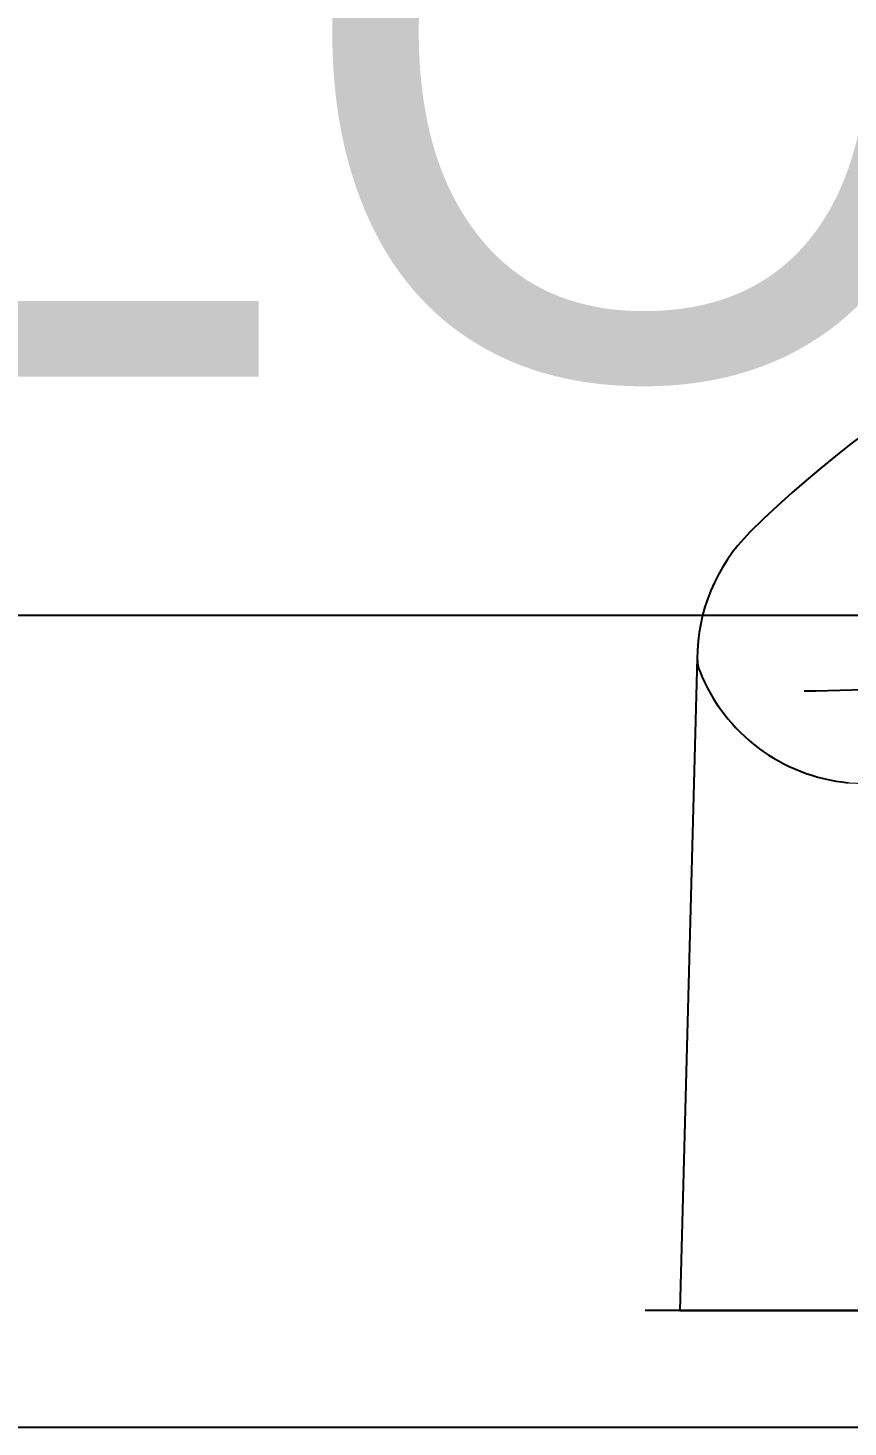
# Model space of a CAD drawing. Header units: millimetres. Extents: x 2148 to 2681, y 758 to 986.
# Drawn here: x 2323.856 to 2324.163, y 875.215 to 875.738 of the extents above; entities that cross this region are included whole.
import ezdxf

# ---------------------------------------------------------------- set-up
doc = ezdxf.new("R2010")
doc.units = ezdxf.units.MM
doc.linetypes.add('CENTER2', pattern=[28.575000000000003, 19.05, -3.175, 3.175, -3.175])
for name, color, linetype in [('0.1', 193, 'Continuous'), ('0.4', 121, 'Continuous'), ('A-Wall', 4, 'Continuous'), ('D', 1, 'Continuous'), ('S_GRID LINES', 252, 'Continuous')]:
    doc.layers.add(name, color=color, linetype=linetype)
doc.styles.add('MMTX$0$ESMX$0$X-OPTA1D', font='x-opta1d')

msp = doc.modelspace()

# ---------------------------------------------------------------- hatches: boundary and pattern name
at = {"layer": 'D', "ltscale": 0.5}
h = msp.add_hatch(dxfattribs=at)
h.set_pattern_fill('NET', color=8, scale=4, angle=135, style=0)
h.set_pattern_definition([(135, (1.364242052659392e-12, 3.410605131648481e-13), (-8.980256121069152, -8.980256121069152), []), (225, (1.364242052659392e-12, 3.410605131648481e-13), (8.980256121069152, -8.980256121069152), [])])
h.paths.add_polyline_path([(2324.72752423652, 875.9952581203663), (2322.323484285699, 875.9952581203663), (2322.323484285699, 875.518507953163), (2324.727524236522, 875.518507953163)])

# ---------------------------------------------------------------- linework, layer by layer
at = {"layer": '0.1'}
for p, q in [((2324.106579297005, 875.5026324430899, -1.97790778295878e-08), (2324.100043260654, 875.2588024277309, -1.97790778295878e-08)), ((2324.106579297005, 875.5026324430899, -1.97790778295878e-08), (2324.100043260654, 875.2588024277309, -1.97790778295878e-08)), ((2324.106579297005, 875.5026324430899, -1.97790778295878e-08), (2324.100043260654, 875.2588024277309, -1.97790778295878e-08)), ((2324.106579297005, 875.5026324430899, -1.97790778295878e-08), (2324.100043260654, 875.2588024277309, -1.97790778295878e-08)), ((2324.106579297005, 875.5026324430899, -1.97790778295878e-08), (2324.100043260654, 875.2588024277309, -1.97790778295878e-08)), ((2324.106579297005, 875.5026324430899, -1.97790778295878e-08), (2324.100043260654, 875.2588024277309, -1.97790778295878e-08)), ((2324.106579297005, 875.5026324430899, -1.97790778295878e-08), (2324.100043260654, 875.2588024277309, -1.97790778295878e-08)), ((2324.106579297005, 875.5026324430899, -1.97790778295878e-08), (2324.100043260654, 875.2588024277309, -1.97790778295878e-08)), ((2324.106579297005, 875.5026324430899, -1.97790778295878e-08), (2324.100043260654, 875.2588024277309, -1.97790778295878e-08)), ((2324.106579297005, 875.5026324430899, -1.97790778295878e-08), (2324.100043260654, 875.2588024277309, -1.97790778295878e-08)), ((2324.672743640478, 875.2588024277018, -1.97790778295878e-08), (2324.087077705787, 875.2588024277309, -1.97790778295878e-08)), ((2324.672743640478, 875.2588024277018, -1.97790778295878e-08), (2324.087077705787, 875.2588024277309, -1.97790778295878e-08)), ((2324.672743640478, 875.2588024277018, -1.97790778295878e-08), (2324.087077705787, 875.2588024277309, -1.97790778295878e-08)), ((2324.672743640478, 875.2588024277018, -1.97790778295878e-08), (2324.087077705787, 875.2588024277309, -1.97790778295878e-08)), ((2324.672743640478, 875.2588024277018, -1.97790778295878e-08), (2324.087077705787, 875.2588024277309, -1.97790778295878e-08)), ((2324.672743640478, 875.2588024277018, -1.97790778295878e-08), (2324.087077705787, 875.2588024277309, -1.97790778295878e-08)), ((2324.672743640478, 875.2588024277018, -1.97790778295878e-08), (2324.087077705787, 875.2588024277309, -1.97790778295878e-08)), ((2324.672743640478, 875.2588024277018, -1.97790778295878e-08), (2324.087077705787, 875.2588024277309, -1.97790778295878e-08)), ((2324.672743640478, 875.2588024277018, -1.97790778295878e-08), (2324.087077705787, 875.2588024277309, -1.97790778295878e-08)), ((2324.672743640478, 875.2588024277018, -1.97790778295878e-08), (2324.087077705787, 875.2588024277309, -1.97790778295878e-08)), ((2324.100043260654, 875.2588024277309, -1.97790778295878e-08), (2324.659778085611, 875.2588024277309, -1.97790778295878e-08)), ((2324.100043260654, 875.2588024277309, -1.97790778295878e-08), (2324.659778085611, 875.2588024277309, -1.97790778295878e-08)), ((2324.100043260654, 875.2588024277309, -1.97790778295878e-08), (2324.659778085611, 875.2588024277309, -1.97790778295878e-08)), ((2324.100043260654, 875.2588024277309, -1.97790778295878e-08), (2324.659778085611, 875.2588024277309, -1.97790778295878e-08)), ((2324.100043260654, 875.2588024277309, -1.97790778295878e-08), (2324.659778085611, 875.2588024277309, -1.97790778295878e-08)), ((2324.100043260654, 875.2588024277309, -1.97790778295878e-08), (2324.659778085611, 875.2588024277309, -1.97790778295878e-08)), ((2324.100043260654, 875.2588024277309, -1.97790778295878e-08), (2324.659778085611, 875.2588024277309, -1.97790778295878e-08)), ((2324.100043260654, 875.2588024277309, -1.97790778295878e-08), (2324.659778085611, 875.2588024277309, -1.97790778295878e-08)), ((2324.100043260654, 875.2588024277309, -1.97790778295878e-08), (2324.659778085611, 875.2588024277309, -1.97790778295878e-08)), ((2324.100043260654, 875.2588024277309, -1.97790778295878e-08), (2324.659778085611, 875.2588024277309, -1.97790778295878e-08))]:
    msp.add_line(p, q, dxfattribs=at)
for centre, radius, start, end in [((2324.407957427859, 875.2655340119334, -1.97790778295878e-08), 0.3999989999899999, 102.1429334334428, 134.7601460619182), ((2324.407957427859, 875.2655340119334, -1.97790778295878e-08), 0.3999989999899999, 102.1429334334428, 134.7601460619182), ((2324.407957427859, 875.2655340119334, -1.97790778295878e-08), 0.3999989999899999, 102.1429334334428, 134.7601460619182), ((2324.407957427859, 875.2655340119334, -1.97790778295878e-08), 0.3999989999899999, 102.1429334334428, 134.7601460619182), ((2324.407957427859, 875.2655340119334, -1.97790778295878e-08), 0.3999989999899999, 102.1429334334428, 134.7601460619182), ((2324.407957427859, 875.2655340119334, -1.97790778295878e-08), 0.3999989999899999, 102.1429334334428, 134.7601460619182), ((2324.407957427859, 875.2655340119334, -1.97790778295878e-08), 0.3999989999899999, 102.1429334334428, 134.7601460619182), ((2324.407957427859, 875.2655340119334, -1.97790778295878e-08), 0.3999989999899999, 102.1429334334428, 134.7601460619182), ((2324.407957427859, 875.2655340119334, -1.97790778295878e-08), 0.3999989999899999, 102.1429334334428, 134.7601460619182), ((2324.407957427859, 875.2655340119334, -1.97790778295878e-08), 0.3999989999899999, 102.1429334334428, 134.7601460619182), ((2324.173244523133, 875.5022203188807, -1.97790778295878e-08), 0.06666649999833334, 134.7601460619182, 180), ((2324.173244523133, 875.5022203188807, -1.97790778295878e-08), 0.06666649999833334, 134.7601460619182, 180), ((2324.173244523133, 875.5022203188807, -1.97790778295878e-08), 0.06666649999833334, 134.7601460619182, 180), ((2324.173244523133, 875.5022203188807, -1.97790778295878e-08), 0.06666649999833334, 134.7601460619182, 180), ((2324.173244523133, 875.5022203188807, -1.97790778295878e-08), 0.06666649999833334, 134.7601460619182, 180), ((2324.173244523133, 875.5022203188807, -1.97790778295878e-08), 0.06666649999833334, 134.7601460619182, 180), ((2324.173244523133, 875.5022203188807, -1.97790778295878e-08), 0.06666649999833334, 134.7601460619182, 180), ((2324.173244523133, 875.5022203188807, -1.97790778295878e-08), 0.06666649999833334, 134.7601460619182, 180), ((2324.173244523133, 875.5022203188807, -1.97790778295878e-08), 0.06666649999833334, 134.7601460619182, 180), ((2324.173244523133, 875.5022203188807, -1.97790778295878e-08), 0.06666649999833334, 134.7601460619182, 180), ((2324.119912342243, 875.502550018248, -1.97790778295878e-08), 0.01333329999966667, 179.645802206505, 201.7947486951711), ((2324.119912342243, 875.502550018248, -1.97790778295878e-08), 0.01333329999966667, 179.645802206505, 201.7947486951711), ((2324.119912342243, 875.502550018248, -1.97790778295878e-08), 0.01333329999966667, 179.645802206505, 201.7947486951711), ((2324.119912342243, 875.502550018248, -1.97790778295878e-08), 0.01333329999966667, 179.645802206505, 201.7947486951711), ((2324.119912342243, 875.502550018248, -1.97790778295878e-08), 0.01333329999966667, 179.645802206505, 201.7947486951711), ((2324.119912342243, 875.502550018248, -1.97790778295878e-08), 0.01333329999966667, 179.645802206505, 201.7947486951711), ((2324.119912342243, 875.502550018248, -1.97790778295878e-08), 0.01333329999966667, 179.645802206505, 201.7947486951711), ((2324.119912342243, 875.502550018248, -1.97790778295878e-08), 0.01333329999966667, 179.645802206505, 201.7947486951711), ((2324.119912342243, 875.502550018248, -1.97790778295878e-08), 0.01333329999966667, 179.645802206505, 201.7947486951711), ((2324.119912342243, 875.502550018248, -1.97790778295878e-08), 0.01333329999966667, 179.645802206505, 201.7947486951711), ((2324.169433277611, 875.5223517146321, -1.97790778295878e-08), 0.06666649999833334, 201.7947486951711, 264.4420803729362), ((2324.169433277611, 875.5223517146321, -1.97790778295878e-08), 0.06666649999833334, 201.7947486951711, 264.4420803729362), ((2324.169433277611, 875.5223517146321, -1.97790778295878e-08), 0.06666649999833334, 201.7947486951711, 264.4420803729362), ((2324.169433277611, 875.5223517146321, -1.97790778295878e-08), 0.06666649999833334, 201.7947486951711, 264.4420803729362), ((2324.169433277611, 875.5223517146321, -1.97790778295878e-08), 0.06666649999833334, 201.7947486951711, 264.4420803729362), ((2324.169433277611, 875.5223517146321, -1.97790778295878e-08), 0.06666649999833334, 201.7947486951711, 264.4420803729362), ((2324.169433277611, 875.5223517146321, -1.97790778295878e-08), 0.06666649999833334, 201.7947486951711, 264.4420803729362), ((2324.169433277611, 875.5223517146321, -1.97790778295878e-08), 0.06666649999833334, 201.7947486951711, 264.4420803729362), ((2324.169433277611, 875.5223517146321, -1.97790778295878e-08), 0.06666649999833334, 201.7947486951711, 264.4420803729362), ((2324.169433277611, 875.5223517146321, -1.97790778295878e-08), 0.06666649999833334, 201.7947486951711, 264.4420803729362), ((2324.146577923138, 875.8902862147031, -1.97790778295878e-08), 0.3999989999899999, 270, 280.2928170142474), ((2324.146577923138, 875.8902862147031, -1.97790778295878e-08), 0.3999989999899999, 270, 280.2928170142474), ((2324.146577923138, 875.8902862147031, -1.97790778295878e-08), 0.3999989999899999, 270, 280.2928170142474), ((2324.146577923138, 875.8902862147031, -1.97790778295878e-08), 0.3999989999899999, 270, 280.2928170142474), ((2324.146577923138, 875.8902862147031, -1.97790778295878e-08), 0.3999989999899999, 270, 280.2928170142474), ((2324.146577923138, 875.8902862147031, -1.97790778295878e-08), 0.3999989999899999, 270, 280.2928170142474), ((2324.146577923138, 875.8902862147031, -1.97790778295878e-08), 0.3999989999899999, 270, 280.2928170142474), ((2324.146577923138, 875.8902862147031, -1.97790778295878e-08), 0.3999989999899999, 270, 280.2928170142474), ((2324.146577923138, 875.8902862147031, -1.97790778295878e-08), 0.3999989999899999, 270, 280.2928170142474), ((2324.146577923138, 875.8902862147031, -1.97790778295878e-08), 0.3999989999899999, 270, 280.2928170142474)]:
    msp.add_arc(centre, radius, start, end, dxfattribs=at)
at = {"layer": '0.4', "color": 193, "lineweight": 0, "ltscale": 0.5}
for p, q in [((2324.100043260654, 875.2588024277309, -1.97790778295878e-08), (2324.106579297005, 875.5026324430899, -1.97790778295878e-08)), ((2324.100043260654, 875.2588024277309, -1.97790778295878e-08), (2324.106579297005, 875.5026324430899, -1.97790778295878e-08)), ((2324.100043260654, 875.2588024277309, -1.97790778295878e-08), (2324.106579297005, 875.5026324430899, -1.97790778295878e-08)), ((2324.100043260654, 875.2588024277309, -1.97790778295878e-08), (2324.106579297005, 875.5026324430899, -1.97790778295878e-08)), ((2324.100043260654, 875.2588024277309, -1.97790778295878e-08), (2324.106579297005, 875.5026324430899, -1.97790778295878e-08)), ((2324.100043260654, 875.2588024277309, -1.97790778295878e-08), (2324.106579297005, 875.5026324430899, -1.97790778295878e-08)), ((2324.100043260654, 875.2588024277309, -1.97790778295878e-08), (2324.106579297005, 875.5026324430899, -1.97790778295878e-08)), ((2324.100043260654, 875.2588024277309, -1.97790778295878e-08), (2324.106579297005, 875.5026324430899, -1.97790778295878e-08)), ((2324.100043260654, 875.2588024277309, -1.97790778295878e-08), (2324.106579297005, 875.5026324430899, -1.97790778295878e-08)), ((2324.100043260654, 875.2588024277309, -1.97790778295878e-08), (2324.106579297005, 875.5026324430899, -1.97790778295878e-08)), ((2324.253429507853, 875.2588024277309, -1.97790778295878e-08), (2324.100043260654, 875.2588024277309, -1.97790778295878e-08)), ((2324.253429507853, 875.2588024277309, -1.97790778295878e-08), (2324.100043260654, 875.2588024277309, -1.97790778295878e-08)), ((2324.253429507853, 875.2588024277309, -1.97790778295878e-08), (2324.100043260654, 875.2588024277309, -1.97790778295878e-08)), ((2324.253429507853, 875.2588024277309, -1.97790778295878e-08), (2324.100043260654, 875.2588024277309, -1.97790778295878e-08)), ((2324.253429507853, 875.2588024277309, -1.97790778295878e-08), (2324.100043260654, 875.2588024277309, -1.97790778295878e-08)), ((2324.253429507853, 875.2588024277309, -1.97790778295878e-08), (2324.100043260654, 875.2588024277309, -1.97790778295878e-08)), ((2324.253429507853, 875.2588024277309, -1.97790778295878e-08), (2324.100043260654, 875.2588024277309, -1.97790778295878e-08)), ((2324.253429507853, 875.2588024277309, -1.97790778295878e-08), (2324.100043260654, 875.2588024277309, -1.97790778295878e-08)), ((2324.253429507853, 875.2588024277309, -1.97790778295878e-08), (2324.100043260654, 875.2588024277309, -1.97790778295878e-08)), ((2324.253429507853, 875.2588024277309, -1.97790778295878e-08), (2324.100043260654, 875.2588024277309, -1.97790778295878e-08))]:
    msp.add_line(p, q, dxfattribs=at)
for centre, radius, start, end in [((2324.407957427859, 875.2655340119334, -1.97790778295878e-08), 0.3999989999900301, 101.9984734764744, 134.7601460619182), ((2324.407957427859, 875.2655340119334, -1.97790778295878e-08), 0.3999989999900301, 101.9984734764744, 134.7601460619182), ((2324.407957427859, 875.2655340119334, -1.97790778295878e-08), 0.3999989999900301, 101.9984734764744, 134.7601460619182), ((2324.407957427859, 875.2655340119334, -1.97790778295878e-08), 0.3999989999900301, 101.9984734764744, 134.7601460619182), ((2324.407957427859, 875.2655340119334, -1.97790778295878e-08), 0.3999989999900301, 101.9984734764744, 134.7601460619182), ((2324.407957427859, 875.2655340119334, -1.97790778295878e-08), 0.3999989999900301, 101.9984734764744, 134.7601460619182), ((2324.407957427859, 875.2655340119334, -1.97790778295878e-08), 0.3999989999900301, 101.9984734764744, 134.7601460619182), ((2324.407957427859, 875.2655340119334, -1.97790778295878e-08), 0.3999989999900301, 101.9984734764744, 134.7601460619182), ((2324.407957427859, 875.2655340119334, -1.97790778295878e-08), 0.3999989999900301, 101.9984734764744, 134.7601460619182), ((2324.407957427859, 875.2655340119334, -1.97790778295878e-08), 0.3999989999900301, 101.9984734764744, 134.7601460619182), ((2324.173244523133, 875.5022203188807, -1.97790778295878e-08), 0.06666649999835815, 134.7601460619182, 179.6458022195248), ((2324.173244523133, 875.5022203188807, -1.97790778295878e-08), 0.06666649999835815, 134.7601460619182, 179.6458022195248), ((2324.173244523133, 875.5022203188807, -1.97790778295878e-08), 0.06666649999835815, 134.7601460619182, 179.6458022195248), ((2324.173244523133, 875.5022203188807, -1.97790778295878e-08), 0.06666649999835815, 134.7601460619182, 179.6458022195248), ((2324.173244523133, 875.5022203188807, -1.97790778295878e-08), 0.06666649999835815, 134.7601460619182, 179.6458022195248), ((2324.173244523133, 875.5022203188807, -1.97790778295878e-08), 0.06666649999835815, 134.7601460619182, 179.6458022195248), ((2324.173244523133, 875.5022203188807, -1.97790778295878e-08), 0.06666649999835815, 134.7601460619182, 179.6458022195248), ((2324.173244523133, 875.5022203188807, -1.97790778295878e-08), 0.06666649999835815, 134.7601460619182, 179.6458022195248), ((2324.173244523133, 875.5022203188807, -1.97790778295878e-08), 0.06666649999835815, 134.7601460619182, 179.6458022195248), ((2324.173244523133, 875.5022203188807, -1.97790778295878e-08), 0.06666649999835815, 134.7601460619182, 179.6458022195248), ((2324.119912342243, 875.502550018248, -1.97790778295878e-08), 0.01333329999936961, 179.6458022195248, 201.7947486951711), ((2324.119912342243, 875.502550018248, -1.97790778295878e-08), 0.01333329999936961, 179.6458022195248, 201.7947486951711), ((2324.119912342243, 875.502550018248, -1.97790778295878e-08), 0.01333329999936961, 179.6458022195248, 201.7947486951711), ((2324.119912342243, 875.502550018248, -1.97790778295878e-08), 0.01333329999936961, 179.6458022195248, 201.7947486951711), ((2324.119912342243, 875.502550018248, -1.97790778295878e-08), 0.01333329999936961, 179.6458022195248, 201.7947486951711), ((2324.119912342243, 875.502550018248, -1.97790778295878e-08), 0.01333329999936961, 179.6458022195248, 201.7947486951711), ((2324.119912342243, 875.502550018248, -1.97790778295878e-08), 0.01333329999936961, 179.6458022195248, 201.7947486951711), ((2324.119912342243, 875.502550018248, -1.97790778295878e-08), 0.01333329999936961, 179.6458022195248, 201.7947486951711), ((2324.119912342243, 875.502550018248, -1.97790778295878e-08), 0.01333329999936961, 179.6458022195248, 201.7947486951711), ((2324.119912342243, 875.502550018248, -1.97790778295878e-08), 0.01333329999936961, 179.6458022195248, 201.7947486951711), ((2324.119912342243, 875.502550018248, -1.97790778295878e-08), 0.01333329999936961, 179.6458022195248, 201.7947486951711), ((2324.119912342243, 875.502550018248, -1.97790778295878e-08), 0.01333329999936961, 179.6458022195248, 201.7947486951711), ((2324.119912342243, 875.502550018248, -1.97790778295878e-08), 0.01333329999936961, 179.6458022195248, 201.7947486951711), ((2324.119912342243, 875.502550018248, -1.97790778295878e-08), 0.01333329999936961, 179.6458022195248, 201.7947486951711), ((2324.119912342243, 875.502550018248, -1.97790778295878e-08), 0.01333329999936961, 179.6458022195248, 201.7947486951711), ((2324.119912342243, 875.502550018248, -1.97790778295878e-08), 0.01333329999936961, 179.6458022195248, 201.7947486951711), ((2324.119912342243, 875.502550018248, -1.97790778295878e-08), 0.01333329999936961, 179.6458022195248, 201.7947486951711), ((2324.119912342243, 875.502550018248, -1.97790778295878e-08), 0.01333329999936961, 179.6458022195248, 201.7947486951711), ((2324.119912342243, 875.502550018248, -1.97790778295878e-08), 0.01333329999936961, 179.6458022195248, 201.7947486951711), ((2324.119912342243, 875.502550018248, -1.97790778295878e-08), 0.01333329999936961, 179.6458022195248, 201.7947486951711), ((2324.169433277611, 875.5223517146321, -1.97790778295878e-08), 0.06666649999834508, 201.7947486951711, 276.8931762814672), ((2324.169433277611, 875.5223517146321, -1.97790778295878e-08), 0.06666649999834508, 201.7947486951711, 264.4420803729362), ((2324.169433277611, 875.5223517146321, -1.97790778295878e-08), 0.06666649999834508, 201.7947486951711, 276.8931762814672), ((2324.169433277611, 875.5223517146321, -1.97790778295878e-08), 0.06666649999834508, 201.7947486951711, 264.4420803729362), ((2324.169433277611, 875.5223517146321, -1.97790778295878e-08), 0.06666649999834508, 201.7947486951711, 276.8931762814672), ((2324.169433277611, 875.5223517146321, -1.97790778295878e-08), 0.06666649999834508, 201.7947486951711, 264.4420803729362), ((2324.169433277611, 875.5223517146321, -1.97790778295878e-08), 0.06666649999834508, 201.7947486951711, 276.8931762814672), ((2324.169433277611, 875.5223517146321, -1.97790778295878e-08), 0.06666649999834508, 201.7947486951711, 264.4420803729362), ((2324.169433277611, 875.5223517146321, -1.97790778295878e-08), 0.06666649999834508, 201.7947486951711, 276.8931762814672), ((2324.169433277611, 875.5223517146321, -1.97790778295878e-08), 0.06666649999834508, 201.7947486951711, 264.4420803729362), ((2324.169433277611, 875.5223517146321, -1.97790778295878e-08), 0.06666649999834508, 201.7947486951711, 276.8931762814672), ((2324.169433277611, 875.5223517146321, -1.97790778295878e-08), 0.06666649999834508, 201.7947486951711, 264.4420803729362), ((2324.169433277611, 875.5223517146321, -1.97790778295878e-08), 0.06666649999834508, 201.7947486951711, 276.8931762814672), ((2324.169433277611, 875.5223517146321, -1.97790778295878e-08), 0.06666649999834508, 201.7947486951711, 264.4420803729362), ((2324.169433277611, 875.5223517146321, -1.97790778295878e-08), 0.06666649999834508, 201.7947486951711, 276.8931762814672), ((2324.169433277611, 875.5223517146321, -1.97790778295878e-08), 0.06666649999834508, 201.7947486951711, 264.4420803729362), ((2324.169433277611, 875.5223517146321, -1.97790778295878e-08), 0.06666649999834508, 201.7947486951711, 276.8931762814672), ((2324.169433277611, 875.5223517146321, -1.97790778295878e-08), 0.06666649999834508, 201.7947486951711, 264.4420803729362), ((2324.169433277611, 875.5223517146321, -1.97790778295878e-08), 0.06666649999834508, 201.7947486951711, 276.8931762814672), ((2324.169433277611, 875.5223517146321, -1.97790778295878e-08), 0.06666649999834508, 201.7947486951711, 264.4420803729362)]:
    msp.add_arc(centre, radius, start, end, dxfattribs=at)
at = {"layer": 'A-Wall', "ltscale": 10}
msp.add_line((2322.737416747004, 875.2152586213148, -2.47433479178303e-08), (2329.130048931767, 875.2152586213148, -1.620747035454748e-08), dxfattribs=at)
at = {"layer": 'S_GRID LINES', "linetype": 'CENTER2', "ltscale": 0.2}
msp.add_line((2336.294677230072, 875.5185079531632, -1.646909499330181e-08), (2314.727265377704, 875.5185079531632, -1.083355502920358e-08), dxfattribs=at)

# ---------------------------------------------------------------- texts
at = {"color": 2, "insert": (2323.460592807959, 875.9464268065153, -2.220439746692983e-08), "char_height": 0.25536, "width": 11.64471969592537, "attachment_point": 4, "style": 'MMTX$0$ESMX$0$X-OPTA1D'}
msp.add_mtext('0.60 M. X 0.60 M.\\P FLOOR TILES', dxfattribs=at)
msp.add_mtext('0.60 M. X 0.60 M.\\P FLOOR TILES', dxfattribs=at)

doc.saveas('drawing.dxf')
